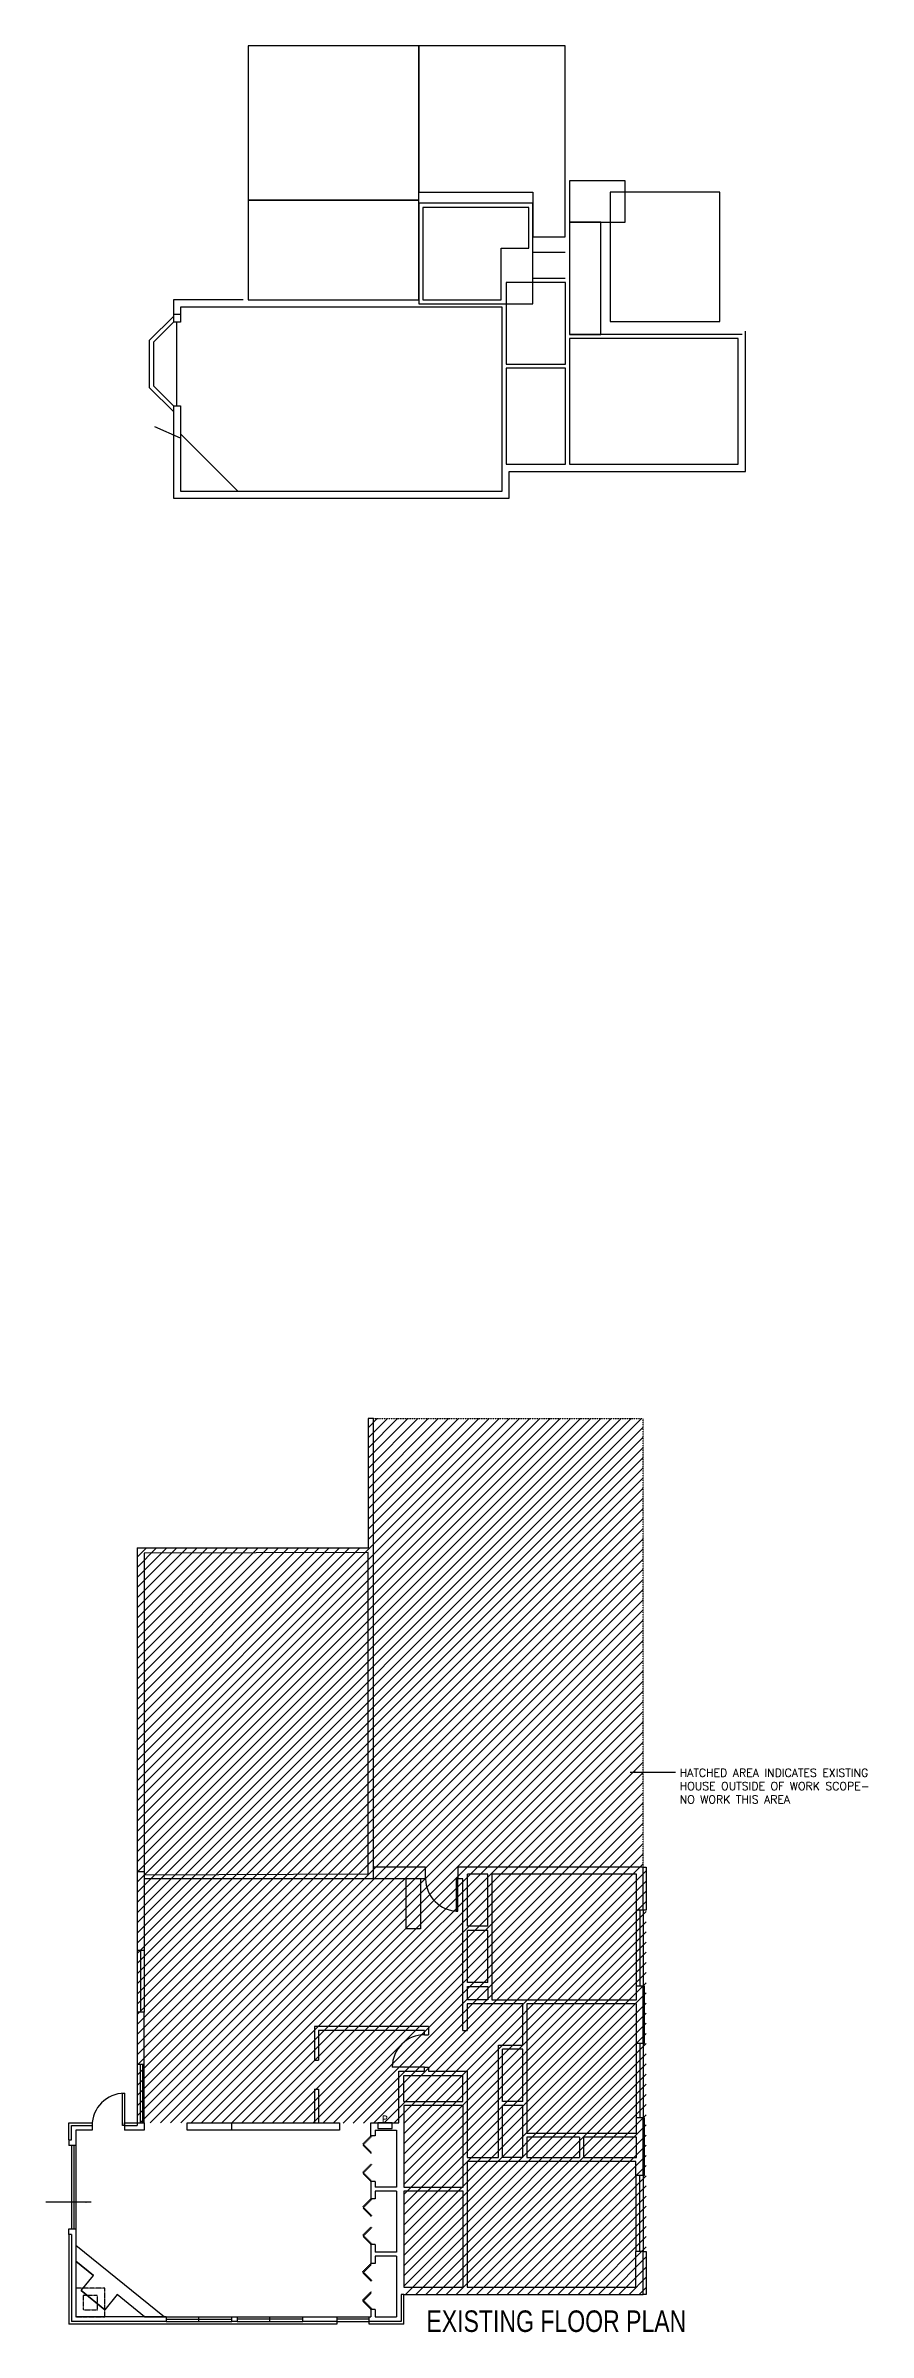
# Model space of a CAD drawing. Header units: inches. Extents: x -625442 to 34963, y -27993 to 66986.
# Drawn here: x -1421 to -505, y 1200 to 3747 of the extents above; entities that cross this region are included whole.
import ezdxf
from ezdxf.enums import TextEntityAlignment as Align

# ---------------------------------------------------------------- set-up
doc = ezdxf.new("R2010")
doc.units = ezdxf.units.IN
doc.header["$LTSCALE"] = 0.5
doc.header["$MEASUREMENT"] = 0
doc.linetypes.add('HIDDEN', pattern=[0.375, 0.25, -0.125])
doc.linetypes.add('HIDDEN2', pattern=[0.1875, 0.125, -0.0625])
for name, color, linetype in [('0-TEXT', 30, 'Continuous'), ('P-ABOVE', 201, 'HIDDEN2'), ('P-BELOW-MED', 145, 'Continuous'), ('P-CASEWORK', 140, 'Continuous'), ('P-DEMO', 124, 'HIDDEN'), ('P-DOOR', 51, 'Continuous'), ('P-PATTERN', 147, 'Continuous'), ('P-PLUMBING', 63, 'Continuous'), ('P-WALL', 90, 'Continuous'), ('P-WINDOW', 213, 'Continuous'), ('S-HIDDEN', 233, 'HIDDEN')]:
    doc.layers.add(name, color=color, linetype=linetype)
doc.styles.add('1-4T', font='Zap601Rm.ttf', dxfattribs={"width": 0.8, "height": 12})
doc.styles.add('PGAL-DIM', font='archstyl.shx')
doc.styles.add('ROMANS', font='ROMANS.SHX', dxfattribs={"height": 0.2})
doc.styles.add('TEXT', font='romans.shx')
doc.dimstyles.new('LEADER48', dxfattribs={"dimscale": 48, "dimtxt": 0.09375, "dimasz": 0.125, "dimexe": 0.09375, "dimexo": 0.125, "dimgap": 0.039062, "dimtad": 1, "dimdec": 4, "dimzin": 3, "dimdsep": 46, "dimlunit": 4, "dimtxsty": 'PGAL-DIM', "dimcen": 0.09375, "dimadec": 0, "dimazin": 0, "dimtfac": 1, "dimtdec": 5, "dimtix": 1, "dimtofl": 0, "dimtmove": 2, "dimatfit": 3, "dimfxl": 1, "dimtolj": 1, "dimtzin": 3, "dimarcsym": 0})

msp = doc.modelspace()

# ---------------------------------------------------------------- hatches: boundary and pattern name
at = {"layer": 'P-PATTERN'}
h = msp.add_hatch(dxfattribs=at)
h.set_pattern_fill('ANSI31', color=256, scale=64)
h.paths.add_polyline_path([(-1319.3716, 2073.85634), (-1062.06579, 2073.85634), (-1062.06579, 2217.85634), (-755.8716, 2217.85634), (-755.8716, 1718.35634), (-752.3716, 1718.35634), (-752.3716, 1242.35634), (-1022.3716, 1242.35634), (-1022.3716, 1433.04984), (-1319.3716, 1433.35634)])

# ---------------------------------------------------------------- linework, layer by layer
at = {"layer": 'P-ABOVE'}
for p in [(-1056.06579, 2217.85634), (-755.8716, 1718.35634)]:
    msp.add_line(p, (-755.8716, 2217.85634), dxfattribs=at)
at = {"layer": 'P-BELOW-MED'}
for p, q in [((-763.3716, 1585.68967), (-763.3716, 1670.35634)), ((-755.8716, 1670.35634), (-755.8716, 1585.68967)), ((-1319.3716, 1625.35634), (-1319.3716, 1556.85634)), ((-1311.3716, 1625.35634), (-1311.3716, 1556.85634)), ((-763.3716, 1439.02301), (-763.3716, 1521.68967)), ((-755.8716, 1521.68967), (-755.8716, 1439.02301)), ((-1319.3716, 1498.85634), (-1319.3716, 1433.35634)), ((-1315.3716, 1433.35634), (-1315.3716, 1498.85634)), ((-1311.3716, 1433.35634), (-1311.3716, 1498.85634)), ((-1395.3716, 1433.35634), (-1369.3716, 1433.35634)), ((-1395.3716, 1414.7203), (-1395.3716, 1433.35634)), ((-1369.3716, 1433.35634), (-1369.3716, 1430.35634)), ((-1333.3716, 1430.35634), (-1333.3716, 1433.35634)), ((-1333.3716, 1433.35634), (-1319.3716, 1433.35634)), ((-1392.3716, 1408.35634), (-1392.3716, 1315.35634)), ((-1387.3716, 1408.35634), (-1387.3716, 1315.35634)), ((-763.8716, 1375.02301), (-763.8716, 1290.35634)), ((-755.8716, 1375.02301), (-755.8716, 1290.35634)), ((-1395.3716, 1308.99238), (-1395.3716, 1209.35634)), ((-1387.3716, 1297.37691), (-1288.63655, 1217.35634)), ((-1022.3716, 1209.35634), (-1022.3716, 1242.35634)), ((-1096.8716, 1209.35634), (-1395.3716, 1209.35634)), ((-1286.8716, 1217.35634), (-1213.8716, 1217.35634)), ((-1286.8716, 1212.35634), (-1213.8716, 1212.35634)), ((-1207.8716, 1217.35634), (-1134.8716, 1217.35634)), ((-1207.8716, 1212.35634), (-1134.8716, 1212.35634)), ((-1096.8716, 1217.35634), (-1060.8716, 1217.35634)), ((-1096.8716, 1212.35634), (-1096.8716, 1209.35634)), ((-1096.8716, 1212.35634), (-1060.8716, 1212.35634)), ((-1060.8716, 1209.35634), (-1060.8716, 1212.35634)), ((-1022.3716, 1209.35634), (-1060.8716, 1209.35634))]:
    msp.add_line(p, q, dxfattribs=at)
at = {"layer": 'P-CASEWORK'}
msp.add_lwpolyline([(-1003.56579, 1705.35634), (-1003.56579, 1649.35634), (-1019.56579, 1649.35634), (-1019.56579, 1705.35634)], dxfattribs=at)
at = {"layer": 'P-DEMO'}
for p, q in [((-1067.88721, 1410.09073), (-1058.8716, 1419.10634)), ((-1067.88721, 1410.09073), (-1067.18011, 1409.38362)), ((-1067.88721, 1408.67651), (-1067.18011, 1409.38362)), ((-1067.88721, 1408.67651), (-1058.8716, 1399.6609)), ((-1067.18011, 1409.38362), (-1058.1645, 1418.39923)), ((-1067.18011, 1409.38362), (-1058.1645, 1400.36801)), ((-1058.8716, 1419.10634), (-1058.1645, 1418.39923)), ((-1067.88721, 1378.53616), (-1058.8716, 1387.55178)), ((-1067.88721, 1378.53616), (-1067.18011, 1377.82906)), ((-1067.88721, 1377.12195), (-1067.18011, 1377.82906)), ((-1067.88721, 1377.12195), (-1058.8716, 1368.10634)), ((-1067.18011, 1377.82906), (-1058.1645, 1386.84467)), ((-1067.18011, 1377.82906), (-1058.1645, 1368.81345)), ((-1058.8716, 1399.6609), (-1058.1645, 1400.36801)), ((-1058.8716, 1387.55178), (-1058.1645, 1386.84467)), ((-1058.8716, 1368.10634), (-1058.1645, 1368.81345)), ((-1067.88721, 1339.96573), (-1058.8716, 1348.98134)), ((-1067.88721, 1339.96573), (-1067.18011, 1339.25862)), ((-1067.88721, 1338.55151), (-1067.18011, 1339.25862)), ((-1067.88721, 1338.55151), (-1058.8716, 1329.5359)), ((-1067.18011, 1339.25862), (-1058.1645, 1348.27423)), ((-1067.18011, 1339.25862), (-1058.1645, 1330.24301)), ((-1058.8716, 1348.98134), (-1058.1645, 1348.27423)), ((-1058.8716, 1329.5359), (-1058.1645, 1330.24301)), ((-1067.88721, 1308.41116), (-1058.8716, 1317.42678)), ((-1067.88721, 1308.41116), (-1067.18011, 1307.70406)), ((-1067.88721, 1306.99695), (-1067.18011, 1307.70406)), ((-1067.88721, 1306.99695), (-1058.8716, 1297.98134)), ((-1067.18011, 1307.70406), (-1058.1645, 1316.71967)), ((-1067.18011, 1307.70406), (-1058.1645, 1298.68845)), ((-1058.8716, 1317.42678), (-1058.1645, 1316.71967)), ((-1058.8716, 1297.98134), (-1058.1645, 1298.68845)), ((-1067.88721, 1267.71573), (-1058.8716, 1276.73134)), ((-1067.18011, 1267.00862), (-1058.1645, 1276.02423)), ((-1058.8716, 1276.73134), (-1058.1645, 1276.02423)), ((-1067.88721, 1267.71573), (-1067.18011, 1267.00862)), ((-1067.88721, 1266.30151), (-1067.18011, 1267.00862)), ((-1067.88721, 1266.30151), (-1058.8716, 1257.2859)), ((-1067.18011, 1267.00862), (-1058.1645, 1257.99301)), ((-1058.8716, 1257.2859), (-1058.1645, 1257.99301)), ((-1067.88721, 1236.16116), (-1058.8716, 1245.17678)), ((-1067.88721, 1236.16116), (-1067.18011, 1235.45406)), ((-1067.88721, 1234.74695), (-1067.18011, 1235.45406)), ((-1067.88721, 1234.74695), (-1058.8716, 1225.73134)), ((-1067.18011, 1235.45406), (-1058.1645, 1244.46967)), ((-1067.18011, 1235.45406), (-1058.1645, 1226.43845)), ((-1058.8716, 1245.17678), (-1058.1645, 1244.46967)), ((-1058.8716, 1225.73134), (-1058.1645, 1226.43845))]:
    msp.add_line(p, q, dxfattribs=at)
at = {"layer": 'P-DOOR'}
msp.add_line((-999.1216, 1495.60634), (-1035.1216, 1495.60634), dxfattribs=at)
for points in [[(-962.06579, 1669.35634), (-962.06579, 1705.35634), (-964.06579, 1705.35634), (-964.06579, 1669.35634)], [(-1333.3716, 1466.35634), (-1333.3716, 1430.35634), (-1335.3716, 1430.35634), (-1335.3716, 1466.35634)]]:
    msp.add_lwpolyline(points, close=True, dxfattribs=at)
for centre, start, end in [((-962.06579, 1705.35634), 180, 270), ((-999.1216, 1495.60634), 90, 180), ((-1333.3716, 1430.35634), 90, 180)]:
    msp.add_arc(centre, 36, start, end, dxfattribs=at)
at = {"layer": 'P-PLUMBING'}
msp.add_lwpolyline([(-1051.36355, 1427.35634), (-1035.36355, 1427.35634), (-1035.36355, 1433.35634), (-1051.36355, 1433.35634)], close=True, dxfattribs=at)
at = {"layer": 'P-WALL'}
for p, q in [((-878.56731, 3516.64352), (-842.56731, 3516.64352)), ((-1201.15443, 3463.64352), (-1278.87312, 3463.64352)), ((-1278.87312, 3463.64352), (-1278.87312, 3438.64352)), ((-878.56731, 3487.64352), (-842.56731, 3487.64352)), ((-1278.87312, 3445.00748), (-1305.3051, 3418.5755)), ((-1278.87312, 3438.64352), (-1300.8051, 3416.71154)), ((-1278.87312, 3447.64352), (-1270.87312, 3447.64352)), ((-1270.87312, 3438.64352), (-1278.87312, 3438.64352)), ((-1274.87312, 3345.64352), (-1274.87312, 3438.64352)), ((-1270.87312, 3455.64352), (-1270.87312, 3438.64352)), ((-1305.3051, 3365.71154), (-1305.3051, 3418.5755)), ((-1300.8051, 3367.5755), (-1300.8051, 3416.71154)), ((-645.37312, 3425.14352), (-837.87312, 3425.14352)), ((-641.87312, 3272.64352), (-641.87312, 3428.64352)), ((-1278.87312, 3339.27956), (-1305.3051, 3365.71154)), ((-1278.87312, 3345.64352), (-1300.8051, 3367.5755)), ((-1278.87312, 3345.64352), (-1278.87312, 3242.64352)), ((-1278.87312, 3345.64352), (-1270.87312, 3345.64352)), ((-1270.87312, 3345.64352), (-1270.87312, 3309.64352)), ((-1270.87312, 3309.64352), (-1299.64438, 3322.36513)), ((-1207.23351, 3250.64352), (-1270.87312, 3314.28313)), ((-904.87312, 3272.64352), (-641.87312, 3272.64352)), ((-904.87312, 3242.64352), (-904.87312, 3272.64352)), ((-1278.87312, 3242.64352), (-904.87312, 3242.64352)), ((-1319.3716, 2073.85634), (-1319.3716, 1703.85634)), ((-1319.3716, 2073.85634), (-1062.06579, 2073.85634)), ((-1056.06579, 1705.35634), (-1056.06579, 2073.85634)), ((-998.06579, 1718.35634), (-1056.06579, 1718.35634)), ((-998.06579, 1705.35634), (-998.06579, 1718.35634)), ((-755.8716, 1718.35634), (-962.06579, 1718.35634)), ((-962.06579, 1718.35634), (-962.06579, 1705.35634)), ((-928.8716, 1710.35634), (-951.3716, 1710.35634)), ((-928.8716, 1652.35634), (-928.8716, 1710.35634)), ((-755.8716, 1670.35634), (-755.8716, 1718.35634)), ((-755.8716, 1718.35634), (-752.3716, 1718.35634)), ((-752.3716, 1718.35634), (-752.3716, 1670.35634)), ((-1319.3716, 1703.85634), (-1319.3716, 1625.35634)), ((-998.06579, 1705.35634), (-1311.3716, 1705.35634)), ((-956.56579, 1705.35634), (-962.06579, 1705.35634)), ((-956.56579, 1536.35634), (-956.56579, 1705.35634)), ((-755.8716, 1670.35634), (-763.3716, 1670.35634)), ((-752.3716, 1670.35634), (-755.8716, 1670.35634)), ((-928.8716, 1652.35634), (-951.3716, 1652.35634)), ((-928.8716, 1647.85634), (-951.3716, 1647.85634)), ((-928.8716, 1589.85634), (-928.8716, 1647.85634)), ((-928.8716, 1589.85634), (-951.3716, 1589.85634)), ((-755.8716, 1585.68967), (-763.3716, 1585.68967)), ((-755.8716, 1521.68967), (-755.8716, 1585.68967)), ((-1319.3716, 1556.85634), (-1319.3716, 1498.85634)), ((-994.6216, 1540.85634), (-1121.6216, 1540.85634)), ((-1121.6216, 1540.85634), (-1121.6216, 1503.10634)), ((-999.1216, 1536.35634), (-1117.1216, 1536.35634)), ((-1117.1216, 1536.35634), (-1117.1216, 1503.10634)), ((-999.1216, 1531.60634), (-999.1216, 1536.35634)), ((-999.1216, 1531.60634), (-994.6216, 1531.60634)), ((-994.6216, 1540.85634), (-994.6216, 1531.60634)), ((-956.56579, 1536.35634), (-951.8716, 1536.35634)), ((-1121.6216, 1503.10634), (-1117.1216, 1503.10634)), ((-889.8716, 1515.35634), (-912.3716, 1515.35634)), ((-889.8716, 1457.35634), (-889.8716, 1515.35634)), ((-755.8716, 1521.68967), (-763.3716, 1521.68967)), ((-1027.85549, 1433.35634), (-1027.85549, 1490.85634)), ((-1027.85549, 1490.85634), (-999.1216, 1490.85634)), ((-1022.3716, 1486.35634), (-956.56579, 1486.35634)), ((-1022.3716, 1457.35634), (-1022.3716, 1486.35634)), ((-999.1216, 1490.85634), (-999.1216, 1495.60634)), ((-999.1216, 1495.60634), (-994.6216, 1495.60634)), ((-994.6216, 1495.60634), (-994.6216, 1490.85634)), ((-994.6216, 1490.85634), (-951.8716, 1490.85634)), ((-956.56579, 1457.35634), (-956.56579, 1486.35634)), ((-1121.6216, 1471.10634), (-1121.6216, 1433.35634)), ((-1121.6216, 1471.10634), (-1117.1216, 1471.10634)), ((-1117.1216, 1471.10634), (-1117.1216, 1433.35634)), ((-1022.3716, 1457.35634), (-956.56579, 1457.35634)), ((-956.3716, 1452.85634), (-1022.3716, 1452.85634)), ((-1022.3716, 1452.85634), (-1022.3716, 1361.85634)), ((-956.3716, 1361.85634), (-956.3716, 1452.85634)), ((-889.8716, 1457.35634), (-912.3716, 1457.35634)), ((-889.8716, 1452.85634), (-912.3716, 1452.85634)), ((-889.8716, 1394.85634), (-889.8716, 1452.85634)), ((-1392.3716, 1430.35634), (-1369.3716, 1430.35634)), ((-1392.3716, 1414.7203), (-1392.3716, 1430.35634)), ((-1369.3716, 1430.35634), (-1369.3716, 1425.35634)), ((-1333.3716, 1430.35634), (-1319.3716, 1430.35634)), ((-1333.3716, 1430.35634), (-1333.3716, 1425.35634)), ((-1319.3716, 1433.35634), (-1311.3716, 1433.35634)), ((-1319.3716, 1433.35634), (-1319.3716, 1430.35634)), ((-1311.3716, 1433.35634), (-1311.3716, 1425.35634)), ((-1263.3716, 1425.35634), (-1263.3716, 1433.35634)), ((-1263.3716, 1433.35634), (-1093.8716, 1433.35634)), ((-1093.8716, 1433.35634), (-1093.8716, 1425.35634)), ((-1058.8716, 1419.10634), (-1058.8716, 1433.35634)), ((-1058.8716, 1433.35634), (-1027.85549, 1433.35634)), ((-755.8716, 1439.02301), (-763.3716, 1439.02301)), ((-755.8716, 1375.02301), (-755.8716, 1439.02301)), ((-1395.3716, 1414.7203), (-1392.3716, 1414.7203)), ((-1395.3716, 1414.7203), (-1395.3716, 1408.35634)), ((-1387.3716, 1408.35634), (-1395.3716, 1408.35634)), ((-1369.3716, 1425.35634), (-1387.3716, 1425.35634)), ((-1387.3716, 1425.35634), (-1387.3716, 1408.35634)), ((-1311.3716, 1425.35634), (-1333.3716, 1425.35634)), ((-1093.8716, 1425.35634), (-1263.3716, 1425.35634)), ((-1054.3716, 1419.10634), (-1058.8716, 1419.10634)), ((-1054.3716, 1425.35634), (-1030.3716, 1425.35634)), ((-1054.3716, 1425.35634), (-1054.3716, 1419.10634)), ((-1030.3716, 1425.35634), (-1030.3716, 1361.85634)), ((-826.6216, 1417.35634), (-826.6216, 1394.85634)), ((-822.1216, 1417.35634), (-822.1216, 1394.85634)), ((-889.8716, 1394.85634), (-912.3716, 1394.85634)), ((-1058.8716, 1368.10634), (-1058.8716, 1348.98134)), ((-1054.3716, 1368.10634), (-1058.8716, 1368.10634)), ((-1054.3716, 1368.10634), (-1054.3716, 1361.85634)), ((-1030.3716, 1361.85634), (-1054.3716, 1361.85634)), ((-1054.3716, 1357.35634), (-1054.3716, 1348.98134)), ((-1030.3716, 1357.35634), (-1054.3716, 1357.35634)), ((-1030.3716, 1357.35634), (-1030.3716, 1289.60634)), ((-1022.3716, 1361.85634), (-956.3716, 1361.85634)), ((-956.3716, 1357.35634), (-1022.3716, 1357.35634)), ((-1022.3716, 1357.35634), (-1022.3716, 1250.35634)), ((-956.3716, 1250.35634), (-956.3716, 1357.35634)), ((-755.8716, 1375.02301), (-763.8716, 1375.02301)), ((-1054.3716, 1348.98134), (-1058.8716, 1348.98134)), ((-1395.3716, 1308.99238), (-1395.3716, 1315.35634)), ((-1392.3716, 1308.99238), (-1395.3716, 1308.99238)), ((-1392.3716, 1308.99238), (-1392.3716, 1212.35634)), ((-1367.86839, 1263.54982), (-1387.3716, 1279.35634)), ((-1387.3716, 1279.35634), (-1387.3716, 1217.35634)), ((-1058.8716, 1297.98134), (-1058.8716, 1276.73134)), ((-1054.3716, 1297.98134), (-1058.8716, 1297.98134)), ((-1054.3716, 1276.73134), (-1058.8716, 1276.73134)), ((-1054.3716, 1297.98134), (-1054.3716, 1289.60634)), ((-1030.3716, 1289.60634), (-1054.3716, 1289.60634)), ((-1054.3716, 1285.10634), (-1054.3716, 1276.73134)), ((-1030.3716, 1285.10634), (-1054.3716, 1285.10634)), ((-1030.3716, 1285.10634), (-1030.3716, 1217.35634)), ((-755.8716, 1290.35634), (-763.8716, 1290.35634)), ((-755.8716, 1242.35634), (-755.8716, 1290.35634)), ((-755.8716, 1290.35634), (-752.3716, 1290.35634)), ((-752.3716, 1290.35634), (-752.3716, 1242.35634)), ((-1022.3716, 1250.35634), (-956.3716, 1250.35634)), ((-1381.59679, 1246.61074), (-1355.3716, 1225.35634)), ((-1310.8716, 1217.35634), (-1341.6432, 1242.29541)), ((-1058.8716, 1225.73134), (-1058.8716, 1217.35634)), ((-1054.3716, 1225.73134), (-1058.8716, 1225.73134)), ((-1054.3716, 1225.73134), (-1054.3716, 1217.35634)), ((-1022.3716, 1242.35634), (-1025.3716, 1242.35634)), ((-1025.3716, 1242.35634), (-1025.3716, 1212.35634)), ((-1022.3716, 1242.35634), (-755.8716, 1242.35634)), ((-752.3716, 1242.35634), (-755.8716, 1242.35634)), ((-1286.8716, 1212.35634), (-1392.3716, 1212.35634)), ((-1310.8716, 1217.35634), (-1387.3716, 1217.35634)), ((-1310.8716, 1217.35634), (-1286.8716, 1217.35634)), ((-1286.8716, 1217.35634), (-1310.8716, 1217.35634)), ((-1286.8716, 1217.35634), (-1286.8716, 1212.35634)), ((-1213.8716, 1212.35634), (-1213.8716, 1217.35634)), ((-1213.8716, 1217.35634), (-1207.8716, 1217.35634)), ((-1207.8716, 1212.35634), (-1213.8716, 1212.35634)), ((-1207.8716, 1217.35634), (-1207.8716, 1212.35634)), ((-1134.8716, 1212.35634), (-1134.8716, 1217.35634)), ((-1134.8716, 1217.35634), (-1096.8716, 1217.35634)), ((-1096.8716, 1212.35634), (-1134.8716, 1212.35634)), ((-1096.8716, 1217.35634), (-1096.8716, 1212.35634)), ((-1060.8716, 1217.35634), (-1058.8716, 1217.35634)), ((-1060.8716, 1212.35634), (-1060.8716, 1217.35634)), ((-1025.3716, 1212.35634), (-1060.8716, 1212.35634)), ((-1054.3716, 1217.35634), (-1030.3716, 1217.35634))]:
    msp.add_line(p, q, dxfattribs=at)
for points in [[(-1195.56731, 3574.64352), (-1005.56731, 3574.64352), (-1005.56731, 3746.64352), (-1195.56731, 3746.64352)], [(-842.56731, 3746.64352), (-1005.56731, 3746.64352), (-1005.56731, 3583.64352), (-878.56731, 3583.64352), (-878.56731, 3533.64352), (-842.56731, 3533.64352)], [(-837.87312, 3550.14352), (-775.87312, 3550.14352), (-775.87312, 3596.14352), (-837.87312, 3596.14352)], [(-1195.56731, 3463.64352), (-1005.56731, 3463.64352), (-1005.56731, 3574.64352), (-1195.56731, 3574.64352)], [(-1005.56731, 3459.14352), (-878.56731, 3459.14352), (-878.56731, 3571.14352), (-1005.56731, 3571.14352)], [(-1001.06731, 3463.64352), (-913.85701, 3463.64352), (-913.85701, 3521.14352), (-883.06731, 3521.14352), (-883.06731, 3566.64352), (-1001.06731, 3566.64352)], [(-792.56731, 3439.56834), (-670.56731, 3439.56834), (-670.56731, 3583.56834), (-792.56731, 3583.56834)], [(-837.87312, 3425.14352), (-802.87312, 3425.14352), (-802.87312, 3550.14352), (-837.87312, 3550.14352)], [(-908.37312, 3392.14352), (-842.37312, 3392.14352), (-842.37312, 3483.14352), (-908.37312, 3483.14352)], [(-837.87312, 3280.64352), (-649.87312, 3280.64352), (-649.87312, 3420.64352), (-837.87312, 3420.64352)], [(-908.37312, 3280.64352), (-842.37312, 3280.64352), (-842.37312, 3387.64352), (-908.37312, 3387.64352)], [(-1062.06579, 1710.60634), (-1062.06579, 2068.60634), (-1311.3716, 2067.85634), (-1311.3716, 1709.85634)], [(-928.8716, 1570.35634), (-951.3716, 1570.35634), (-951.3716, 1585.35634), (-928.8716, 1585.35634)]]:
    msp.add_lwpolyline(points, close=True, dxfattribs=at)
for points in [[(-1270.87312, 3345.64352), (-1270.87312, 3250.64352), (-912.87312, 3250.64352), (-912.87312, 3455.64352), (-1270.87312, 3455.64352), (-1270.87312, 3438.64352)], [(-1056.06579, 2073.85634), (-1056.06579, 2217.85634), (-1062.06579, 2217.85634), (-1062.06579, 2073.85634)], [(-1319.3716, 1713.35634), (-1311.3716, 1713.35634), (-1311.3716, 1689.35634), (-1311.3716, 1673.35634), (-1311.3716, 1657.35634), (-1311.3716, 1625.35634), (-1319.3716, 1625.35634)], [(-951.3716, 1652.35634), (-951.3716, 1710.35634)], [(-763.3716, 1670.35634), (-763.3716, 1710.35634), (-924.3716, 1710.35634), (-924.3716, 1570.35634), (-763.3716, 1570.35634), (-763.3716, 1585.68967)], [(-951.3716, 1589.85634), (-951.3716, 1647.85634)], [(-755.8716, 1521.68967), (-754.1216, 1521.68967), (-754.1216, 1585.68967), (-755.8716, 1585.68967)], [(-1319.3716, 1498.85634), (-1311.3716, 1498.85634), (-1311.3716, 1514.85634), (-1311.3716, 1530.85634), (-1311.3716, 1546.85634), (-1311.3716, 1556.85634), (-1319.3716, 1556.85634)], [(-951.8716, 1490.85634), (-951.8716, 1394.85634), (-916.8716, 1394.85634), (-916.8716, 1519.85634), (-889.8716, 1519.85634), (-889.8716, 1565.85634), (-951.8716, 1565.85634), (-951.8716, 1536.35634)], [(-763.3716, 1521.68967), (-763.3716, 1565.85634), (-885.3716, 1565.85634), (-885.3716, 1421.85634), (-763.3716, 1421.85634), (-763.3716, 1439.02301)], [(-912.3716, 1457.35634), (-912.3716, 1515.35634)], [(-912.3716, 1394.85634), (-912.3716, 1452.85634)], [(-1093.8716, 1425.35634), (-1213.8716, 1425.35634), (-1213.8716, 1433.35634)], [(-755.8716, 1375.02301), (-754.1216, 1375.02301), (-754.1216, 1439.02301), (-755.8716, 1439.02301)], [(-826.6216, 1417.35634), (-885.3716, 1417.35634), (-885.3716, 1394.85634), (-826.6216, 1394.85634)], [(-822.1216, 1394.85634), (-763.3716, 1394.85634), (-763.3716, 1417.35634), (-822.1216, 1417.35634)], [(-763.8716, 1375.02301), (-763.8716, 1390.35634), (-951.8716, 1390.35634), (-951.8716, 1250.35634), (-763.8716, 1250.35634), (-763.8716, 1290.35634)], [(-1395.3716, 1315.35634), (-1387.3716, 1315.35634), (-1387.3716, 1279.35634), (-1367.86839, 1263.54982)], [(-1341.6432, 1242.29541), (-1355.3716, 1225.35634), (-1381.59679, 1246.61074), (-1367.86839, 1263.54982)]]:
    msp.add_lwpolyline(points, dxfattribs=at)
at = {"layer": 'P-WINDOW'}
for p, q in [((-759.6216, 1670.35634), (-759.6216, 1585.68967)), ((-1315.3716, 1625.35634), (-1315.3716, 1556.85634)), ((-759.6216, 1521.68967), (-759.6216, 1439.02301)), ((-1313.3716, 1498.85634), (-1313.3716, 1433.35634)), ((-1389.8716, 1408.35634), (-1389.8716, 1315.35634)), ((-759.8716, 1375.02301), (-759.8716, 1290.35634)), ((-1286.8716, 1214.85634), (-1213.8716, 1214.85634)), ((-1250.3716, 1212.35634), (-1250.3716, 1217.35634)), ((-1134.8716, 1214.85634), (-1207.8716, 1214.85634)), ((-1171.3716, 1212.35634), (-1171.3716, 1217.35634)), ((-1060.8716, 1214.85634), (-1096.8716, 1214.85634))]:
    msp.add_line(p, q, dxfattribs=at)
at = {"layer": 'S-HIDDEN'}
for points in [[(-1387.3716, 1217.35634), (-1355.3716, 1217.35634), (-1355.3716, 1249.35634), (-1387.3716, 1249.35634)], [(-1379.3716, 1225.35634), (-1363.3716, 1225.35634), (-1363.3716, 1241.35634), (-1379.3716, 1241.35634)]]:
    msp.add_lwpolyline(points, close=True, dxfattribs=at)

# ---------------------------------------------------------------- texts
at = {"layer": '0-TEXT', "style": 'ROMANS'}
msp.add_text('P', height=6.9, rotation=1.06621762, dxfattribs=at).set_placement((-1043.36355, 1437.87808), align=Align.MIDDLE)
at = {"layer": '0-TEXT', "style": '1-4T', "width": 0.8}
msp.add_text('EXISTING FLOOR PLAN', height=23.976, dxfattribs=at).set_placement((-997.10141, 1200.59291))
at = {"layer": '0-TEXT', "insert": (-715.15007, 1789.17915), "char_height": 8.91, "width": 274.4376408, "attachment_point": 7, "style": 'TEXT'}
msp.add_mtext('\\A1;HATCHED AREA INDICATES EXISTING HOUSE OUTSIDE OF WORK SCOPE-\\PNO WORK THIS AREA', dxfattribs=at)

# ---------------------------------------------------------------- leaders
at = {"layer": '0-TEXT'}
for points in [[(-770.25032, 1823.93251), (-739.66565, 1823.93251), (-719.74663, 1823.93251)], [(-1370.50776, 1345.28332), (-1401.09243, 1345.28332), (-1421.01146, 1345.28332)]]:
    msp.add_leader(points, dimstyle='LEADER48', dxfattribs=at)

doc.saveas('drawing.dxf')
